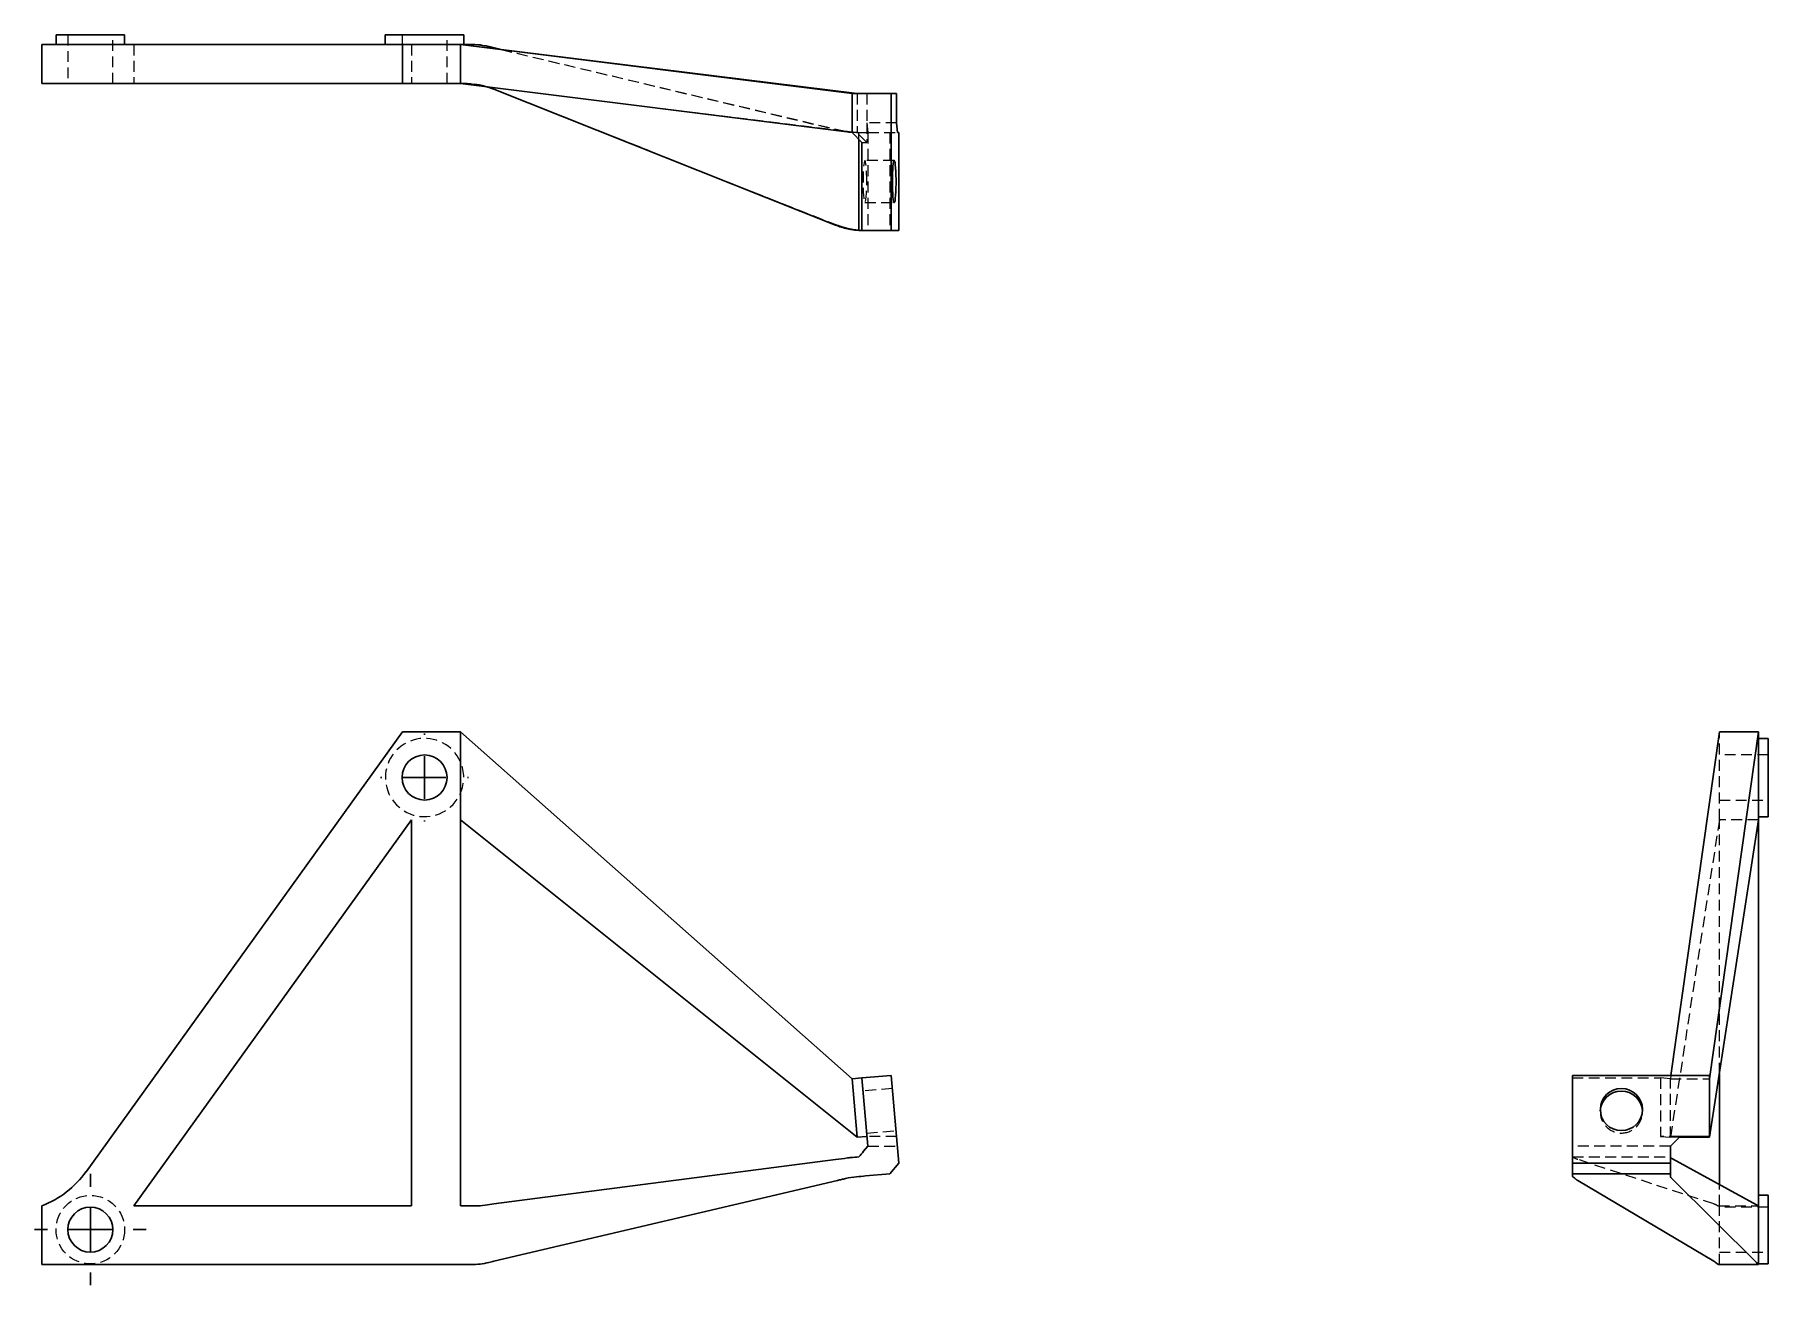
# Model space of a CAD drawing. Header units: millimetres. Extents: x 32 to 234, y 24 to 169.
import ezdxf

# ---------------------------------------------------------------- set-up
doc = ezdxf.new("R2010")
doc.units = ezdxf.units.MM
doc.linetypes.add('HIDDEN', pattern=[1.905, 1.27, -0.635])
doc.layers.add('10', color=7, linetype='Continuous')

# ---------------------------------------------------------------- blocks, each defined once
blk = doc.blocks.new('SW_CENTERMARKSYMBOL_0')
at = {"layer": '10', "color": 0}
for p, q in [((0, 5), (0, 6.5)), ((0, 0), (0, 2.5)), ((-5, 0), (-6.5, 0)), ((0, 0), (-2.5, 0)), ((0, 0), (0, -2.5)), ((0, 0), (2.5, 0)), ((5, 0), (6.5, 0)), ((0, -5), (0, -6.5))]:
    blk.add_line(p, q, dxfattribs=at)
blk = doc.blocks.new('SW_CENTERMARKSYMBOL_1')
at = {"layer": '10', "color": 0}
for p, q in [((0, 5), (0, 5.13)), ((0, 0), (0, 2.5)), ((-5, 0), (-5.13, 0)), ((0, 0), (-2.5, 0)), ((0, 0), (0, -2.5)), ((0, 0), (2.5, 0)), ((5, 0), (5.13, 0)), ((0, -5), (0, -5.13))]:
    blk.add_line(p, q, dxfattribs=at)

msp = doc.modelspace()

# ---------------------------------------------------------------- linework, layer by layer
at = {"color": 7, "linetype": 'Continuous', "lineweight": 25}
for p, q in [((33, 168.32), (33, 163.75)), ((33, 168.32), (38.15, 168.32)), ((34.65, 169.46), (34.65, 168.32)), ((42.65, 169.46), (34.65, 169.46)), ((75.06, 168.32), (38.15, 168.32)), ((42.65, 168.32), (42.65, 169.46)), ((73.07, 169.46), (73.07, 168.32)), ((82.22, 169.46), (73.07, 169.46)), ((75.06, 168.32), (75.06, 163.75)), ((81.84, 168.32), (75.06, 168.32)), ((81.84, 168.32), (81.84, 163.75)), ((81.84, 168.32), (127.55, 162.6)), ((81.84, 168.32), (128.15, 162.6)), ((82.22, 168.32), (81.84, 168.32)), ((82.22, 168.32), (82.22, 169.46)), ((83.05, 168.32), (82.22, 168.32)), ((83.05, 168.32), (83.06, 168.32)), ((83.05, 168.32), (83.05, 168.32)), ((85.17, 168.07), (86.57, 167.74)), ((85.17, 168.07), (86.59, 167.73)), ((38.15, 163.75), (33, 163.75)), ((75.06, 163.75), (38.15, 163.75)), ((81.84, 163.75), (75.06, 163.75)), ((81.84, 163.75), (127.55, 158.03)), ((84.95, 163.36), (85.75, 163.1)), ((85.75, 163.1), (125.6, 147.24)), ((127.55, 158.03), (127.55, 162.6)), ((127.55, 162.6), (132.1, 162.6)), ((132.1, 146.6), (132.1, 162.6)), ((132.1, 162.6), (132.73, 162.6)), ((132.73, 162.6), (132.73, 159.17)), ((127.55, 158.03), (128.69, 156.89)), ((132.83, 158.03), (132.73, 159.17)), ((132.83, 158.03), (133, 158.03)), ((133, 146.6), (133, 158.03)), ((128.34, 146.62), (128.34, 157.23)), ((128.69, 146.6), (128.69, 156.89)), ((128.69, 146.6), (132.1, 146.6)), ((133, 146.6), (132.1, 146.6)), ((75.06, 88.12), (38.15, 36.77)), ((81.84, 88.12), (75.06, 88.12)), ((81.84, 77.84), (81.84, 88.12)), ((81.84, 88.12), (127.55, 47.61)), ((228.75, 88.12), (223.09, 48.01)), ((233.32, 88.12), (227.6, 47.61)), ((233.32, 88.12), (228.75, 88.12)), ((233.32, 84.6), (233.32, 88.12)), ((234.46, 87.34), (233.32, 87.34)), ((234.46, 82.77), (234.46, 87.34)), ((233.32, 80.94), (233.32, 84.6)), ((233.32, 77.84), (233.32, 80.94)), ((234.46, 78.2), (234.46, 82.77)), ((76.12, 77.84), (43.73, 32.78)), ((76.12, 32.78), (76.12, 77.84)), ((81.84, 77.84), (128.15, 40.78)), ((81.84, 32.78), (81.84, 77.84)), ((233.32, 77.84), (227.6, 40.78)), ((233.32, 78.2), (234.46, 78.2)), ((233.32, 32.78), (233.32, 77.84)), ((127.55, 47.61), (128.69, 47.71)), ((128.15, 40.78), (127.55, 47.61)), ((128.69, 47.71), (132.1, 48.01)), ((129.38, 39.74), (128.69, 47.71)), ((133, 37.76), (132.1, 48.01)), ((211.6, 48.01), (227.6, 48.01)), ((211.6, 37.76), (211.6, 48.01)), ((227.6, 48.01), (227.6, 40.88)), ((228.75, 35.28), (228.75, 48.19)), ((129.28, 40.88), (128.15, 40.78)), ((223.03, 39.73), (224.17, 40.88)), ((227.6, 40.78), (224.07, 40.78)), ((227.6, 40.88), (224.17, 40.88)), ((227.6, 40.78), (227.6, 40.88)), ((129.38, 39.74), (128.89, 39.15)), ((223.03, 39.73), (223.03, 37.76)), ((85.75, 33), (125.6, 38.19)), ((129.12, 36.27), (131.96, 36.52)), ((131.96, 36.52), (133, 37.76)), ((211.6, 37.76), (223.03, 37.76)), ((211.6, 36.52), (211.6, 37.76)), ((223.03, 36.52), (211.6, 36.52)), ((211.6, 36.27), (211.6, 36.52)), ((223.03, 37.76), (223.03, 36.52)), ((223.03, 36.21), (223.03, 36.52)), ((233.07, 32.92), (223.28, 38.26)), ((85.75, 26.31), (125.83, 35.75)), ((228.1, 26.31), (212.22, 35.75)), ((233.07, 26.17), (223.27, 35.88)), ((33, 32.78), (33, 25.92)), ((43.73, 32.78), (76.12, 32.78)), ((82.37, 32.78), (81.84, 32.78)), ((234.46, 34.01), (233.32, 34.01)), ((233.32, 32.78), (233.32, 25.92)), ((234.46, 26.01), (234.46, 34.01)), ((33, 25.92), (82.38, 25.92)), ((233.32, 25.92), (228.72, 25.92)), ((233.32, 26.01), (234.46, 26.01))]:
    msp.add_line(p, q, dxfattribs=at)
at = {"color": 7, "linetype": 'HIDDEN', "lineweight": 18}
for p, q in [((36.02, 169.46), (36.02, 163.75)), ((41.28, 163.75), (41.28, 169.46)), ((43.73, 168.32), (43.73, 163.75)), ((75.02, 169.46), (75.02, 163.75)), ((76.12, 168.32), (76.12, 163.75)), ((80.28, 163.75), (80.28, 169.46)), ((83.06, 168.32), (83.56, 168.31)), ((84.17, 168.25), (85.16, 168.07)), ((86.57, 167.74), (126.17, 158.28)), ((86.59, 167.73), (126.39, 158.27)), ((81.84, 163.75), (128.15, 158.03)), ((82.37, 163.75), (81.84, 163.75)), ((82.38, 163.75), (82.37, 163.75)), ((83.06, 163.72), (83.89, 163.62)), ((83.97, 163.61), (85.16, 163.31)), ((84.71, 163.44), (84.95, 163.36)), ((85.75, 163.1), (125.83, 147.22)), ((128.15, 162.6), (128.15, 158.03)), ((129.28, 162.6), (129.28, 159.17)), ((128.15, 158.03), (127.55, 158.03)), ((129.28, 156.89), (128.15, 158.03)), ((128.27, 158.03), (128.34, 158.03)), ((128.34, 158.03), (129.38, 158.03)), ((128.34, 157.23), (128.34, 158.03)), ((129.28, 159.17), (129.28, 156.89)), ((132.73, 159.17), (129.28, 159.17)), ((129.28, 159.17), (129.38, 158.04)), ((129.38, 158.04), (129.38, 158.03)), ((129.38, 158.04), (129.38, 146.6)), ((129.38, 158.03), (132.83, 158.03)), ((131.96, 158.03), (131.96, 146.6)), ((128.69, 156.89), (129.28, 156.89)), ((132.45, 154.77), (129.04, 154.77)), ((129.04, 149.86), (132.45, 149.86)), ((128.69, 146.6), (128.89, 146.6)), ((228.75, 77.84), (228.75, 88.12)), ((234.46, 85.4), (228.75, 85.4)), ((228.75, 80.14), (234.46, 80.14)), ((228.75, 77.84), (223.03, 40.78)), ((228.75, 48.19), (228.75, 77.84)), ((233.32, 77.84), (228.75, 77.84)), ((211.6, 47.71), (221.89, 47.71)), ((221.89, 47.71), (221.89, 40.88)), ((223.03, 47.61), (221.89, 47.71)), ((223.09, 48.01), (223.03, 47.61)), ((223.03, 40.78), (223.03, 47.61)), ((223.03, 47.61), (227.6, 47.61)), ((132.24, 46.47), (128.82, 46.17)), ((214.86, 44.02), (214.86, 43.72)), ((219.77, 43.72), (219.77, 44.02)), ((129.25, 41.27), (132.67, 41.57)), ((132.73, 40.88), (129.28, 40.88)), ((221.89, 40.88), (223.03, 40.78)), ((224.17, 40.88), (221.89, 40.88)), ((224.07, 40.78), (223.03, 40.78)), ((129.38, 39.73), (132.83, 39.73)), ((223.04, 39.74), (211.6, 39.74)), ((211.62, 38.5), (223.03, 38.5)), ((228.1, 33), (212.24, 38.19)), ((228.75, 32.78), (228.75, 35.28)), ((228.67, 32.78), (233.31, 32.78)), ((228.75, 25.92), (228.75, 32.78)), ((234.46, 32.64), (228.75, 32.64)), ((228.75, 27.38), (234.46, 27.38))]:
    msp.add_line(p, q, dxfattribs=at)
at = {"color": 7, "linetype": 'HIDDEN', "lineweight": 18, "flags": 128}
for points in [[(85.16, 168.07), (85.16, 168.07), (85.17, 168.07)], [(129.25, 152.31), (129.25, 152.81), (129.23, 153.28), (129.21, 153.72), (129.18, 154.1), (129.15, 154.4), (129.11, 154.62), (129.07, 154.74), (129.02, 154.77), (128.98, 154.69), (128.94, 154.52), (128.9, 154.26), (128.87, 153.92), (128.85, 153.51), (128.83, 153.05), (128.82, 152.56), (128.82, 152.07), (128.83, 151.58), (128.85, 151.12), (128.87, 150.71), (128.9, 150.37), (128.94, 150.11), (128.98, 149.93), (129.02, 149.86), (129.07, 149.88), (129.11, 150.01), (129.15, 150.23), (129.18, 150.53), (129.21, 150.91), (129.23, 151.35), (129.25, 151.82), (129.25, 152.31)]]:
    msp.add_lwpolyline(points, dxfattribs=at)
at = {"color": 7, "linetype": 'Continuous', "lineweight": 25, "flags": 128}
for points in [[(132.24, 152.31), (132.24, 151.82), (132.26, 151.35), (132.28, 150.91), (132.3, 150.53), (132.34, 150.23), (132.38, 150.01), (132.42, 149.88), (132.46, 149.86), (132.51, 149.93), (132.55, 150.11), (132.58, 150.37), (132.61, 150.71), (132.64, 151.12), (132.66, 151.58), (132.67, 152.07), (132.67, 152.56), (132.66, 153.05), (132.64, 153.51), (132.61, 153.92), (132.58, 154.26), (132.55, 154.52), (132.51, 154.69), (132.46, 154.77), (132.42, 154.74), (132.38, 154.62), (132.34, 154.4), (132.3, 154.1), (132.28, 153.72), (132.26, 153.28), (132.24, 152.81), (132.24, 152.31)], [(233.07, 26.17), (233.07, 26.17), (233.07, 26.17)]]:
    msp.add_lwpolyline(points, dxfattribs=at)
at = {"color": 7, "linetype": 'Continuous', "lineweight": 25}
for centre, radius in [((77.65, 82.77), 2.63), ((217.32, 44.02), 2.46), ((38.65, 30.01), 2.63)]:
    msp.add_circle(centre, radius, dxfattribs=at)
at = {"color": 7, "linetype": 'HIDDEN', "lineweight": 18}
msp.add_circle((38.65, 30.01), 4, dxfattribs=at)
for centre, radius, start, end in [((77.65, 82.77), 4.57, 23.6028, 336.3972), ((77.65, 82.77), 4.57, 336.3972, 23.6028), ((217.31, 43.73), 2.45, 176.5923, 270.1263), ((217.32, 43.73), 2.45, 269.8631, 3.4183)]:
    msp.add_arc(centre, radius, start, end, dxfattribs=at)
at = {"color": 7, "linetype": 'Continuous', "lineweight": 25}
for centre, radius, start, end in [((217.31, 43.72), 2.46, 3.6714, 176.3286), ((28.87, 43.45), 11.43, 291.177, 324.2888)]:
    msp.add_arc(centre, radius, start, end, dxfattribs=at)
for points in [[(83.53, 168.31), (83.37, 168.32), (83.21, 168.32), (83.05, 168.32)], [(84.71, 168.17), (84.32, 168.24), (83.93, 168.29), (83.53, 168.31)], [(85.17, 168.07), (85.02, 168.11), (84.87, 168.14), (84.71, 168.17)], [(125.6, 147.24), (126.06, 147.06), (126.53, 146.91), (127.01, 146.81)], [(127.01, 146.81), (127.14, 146.78), (127.27, 146.75), (127.4, 146.73)], [(127.4, 146.73), (127.71, 146.68), (128.03, 146.64), (128.34, 146.62)], [(127.4, 38.42), (127.71, 38.44), (128.03, 38.47), (128.34, 38.5)], [(128.34, 38.5), (128.53, 38.72), (128.71, 38.93), (128.89, 39.15)], [(125.6, 38.19), (126.06, 38.25), (126.53, 38.31), (127.01, 38.37)], [(127.01, 38.37), (127.14, 38.39), (127.27, 38.4), (127.4, 38.42)], [(223.12, 38.37), (223.1, 38.39), (223.09, 38.4), (223.07, 38.42)], [(223.12, 38.37), (223.16, 38.34), (223.21, 38.3), (223.28, 38.26)], [(128.06, 36.18), (127.62, 36.14), (127.18, 36.07), (126.76, 35.97)], [(129.12, 36.27), (128.77, 36.24), (128.41, 36.21), (128.06, 36.18)], [(211.6, 36.27), (211.6, 36.24), (211.62, 36.21), (211.66, 36.18)], [(211.66, 36.18), (211.71, 36.14), (211.8, 36.07), (211.91, 35.97)], [(223.04, 36.18), (223.03, 36.19), (223.03, 36.2), (223.03, 36.21)], [(223.04, 36.18), (223.06, 36.14), (223.11, 36.07), (223.19, 35.97)], [(223.27, 35.88), (223.24, 35.91), (223.22, 35.94), (223.19, 35.97)], [(82.37, 32.78), (82.76, 32.78), (83.15, 32.78), (83.53, 32.78)], [(84.71, 32.86), (84.33, 32.81), (83.93, 32.78), (83.53, 32.78)], [(84.71, 32.86), (85.07, 32.91), (85.41, 32.95), (85.75, 33)], [(233.07, 32.92), (233.11, 32.9), (233.14, 32.88), (233.17, 32.86)], [(233.17, 32.86), (233.24, 32.81), (233.29, 32.78), (233.31, 32.78)], [(85.75, 26.31), (85.55, 26.26), (85.36, 26.22), (85.16, 26.17)], [(228.1, 26.31), (228.18, 26.26), (228.25, 26.22), (228.31, 26.17)], [(83.06, 25.92), (82.83, 25.92), (82.61, 25.92), (82.38, 25.92)]]:
    msp.add_open_spline(points, degree=3, dxfattribs=at)
at = {"color": 7, "linetype": 'HIDDEN', "lineweight": 18}
for points in [[(82.37, 163.75), (82.76, 163.75), (83.15, 163.72), (83.53, 163.67)], [(83.06, 163.72), (82.83, 163.74), (82.61, 163.75), (82.38, 163.75)], [(84.71, 163.44), (84.33, 163.55), (83.93, 163.62), (83.53, 163.67)], [(85.75, 163.1), (85.55, 163.18), (85.36, 163.25), (85.16, 163.31)], [(127.01, 158.12), (126.73, 158.16), (126.45, 158.21), (126.17, 158.28)], [(126.39, 158.27), (126.52, 158.24), (126.64, 158.22), (126.76, 158.19)], [(128.06, 158.04), (127.62, 158.06), (127.19, 158.11), (126.76, 158.19)], [(127.01, 158.12), (127.14, 158.1), (127.27, 158.09), (127.4, 158.07)], [(128.27, 158.03), (127.98, 158.03), (127.69, 158.04), (127.4, 158.07)], [(128.06, 158.04), (128.19, 158.03), (128.33, 158.03), (128.46, 158.03)], [(128.06, 146.66), (127.62, 146.71), (127.18, 146.8), (126.76, 146.91)], [(129.12, 146.6), (128.77, 146.6), (128.41, 146.62), (128.06, 146.66)], [(211.62, 38.5), (211.6, 38.72), (211.6, 38.93), (211.6, 39.15)], [(211.73, 38.42), (211.68, 38.44), (211.64, 38.47), (211.62, 38.5)], [(211.81, 38.37), (211.78, 38.39), (211.75, 38.4), (211.73, 38.42)], [(212.24, 38.19), (212.06, 38.25), (211.91, 38.31), (211.81, 38.37)], [(228.44, 32.86), (228.35, 32.91), (228.23, 32.95), (228.1, 33)], [(228.44, 32.86), (228.55, 32.81), (228.62, 32.78), (228.67, 32.78)]]:
    msp.add_open_spline(points, degree=3, dxfattribs=at)
msp.add_open_spline([(126.76, 146.91), (126.68, 146.93), (126.52, 146.98), (126.29, 147.05), (126.06, 147.13), (125.9, 147.19), (125.83, 147.22)], degree=3, knots=[0, 0, 0, 0, 0.250163, 0.500095, 0.749979, 1, 1, 1, 1], dxfattribs=at)
at = {"color": 7, "linetype": 'Continuous', "lineweight": 25}
for points, knots in [([(128.34, 146.62), (128.45, 146.61), (128.56, 146.6), (128.67, 146.6), (128.69, 146.6)], [0, 0, 0, 0, 0.8998583, 1, 1, 1, 1]), ([(126.76, 35.97), (126.68, 35.95), (126.52, 35.91), (126.29, 35.86), (126.06, 35.8), (125.9, 35.77), (125.83, 35.75)], [0, 0, 0, 0, 0.250163, 0.500095, 0.749979, 1, 1, 1, 1]), ([(211.91, 35.97), (211.93, 35.95), (211.98, 35.91), (212.05, 35.86), (212.13, 35.8), (212.19, 35.77), (212.22, 35.75)], [0, 0, 0, 0, 0.250163, 0.500095, 0.749979, 1, 1, 1, 1]), ([(83.06, 25.92), (83.42, 25.92), (83.78, 25.95), (84.48, 26.03), (84.82, 26.09), (85.16, 26.17)], [0, 0, 0, 0, 0.5, 0.5, 1, 1, 1, 1]), ([(228.72, 25.92), (228.69, 25.92), (228.65, 25.95), (228.51, 26.03), (228.42, 26.09), (228.31, 26.17)], [0, 0, 0, 0, 0.5, 0.5, 1, 1, 1, 1]), ([(233.32, 25.92), (233.32, 25.92), (233.3, 25.95), (233.22, 26.03), (233.15, 26.09), (233.07, 26.17)], [0, 0, 0, 0, 0.5, 0.5, 1, 1, 1, 1])]:
    msp.add_open_spline(points, degree=3, knots=knots, dxfattribs=at)

# ---------------------------------------------------------------- block references
at = {"layer": '10'}
for name, p in [('SW_CENTERMARKSYMBOL_1', (77.65, 82.77)), ('SW_CENTERMARKSYMBOL_0', (38.65, 30.01))]:
    msp.add_blockref(name, p, dxfattribs=at)

doc.saveas('drawing.dxf')
